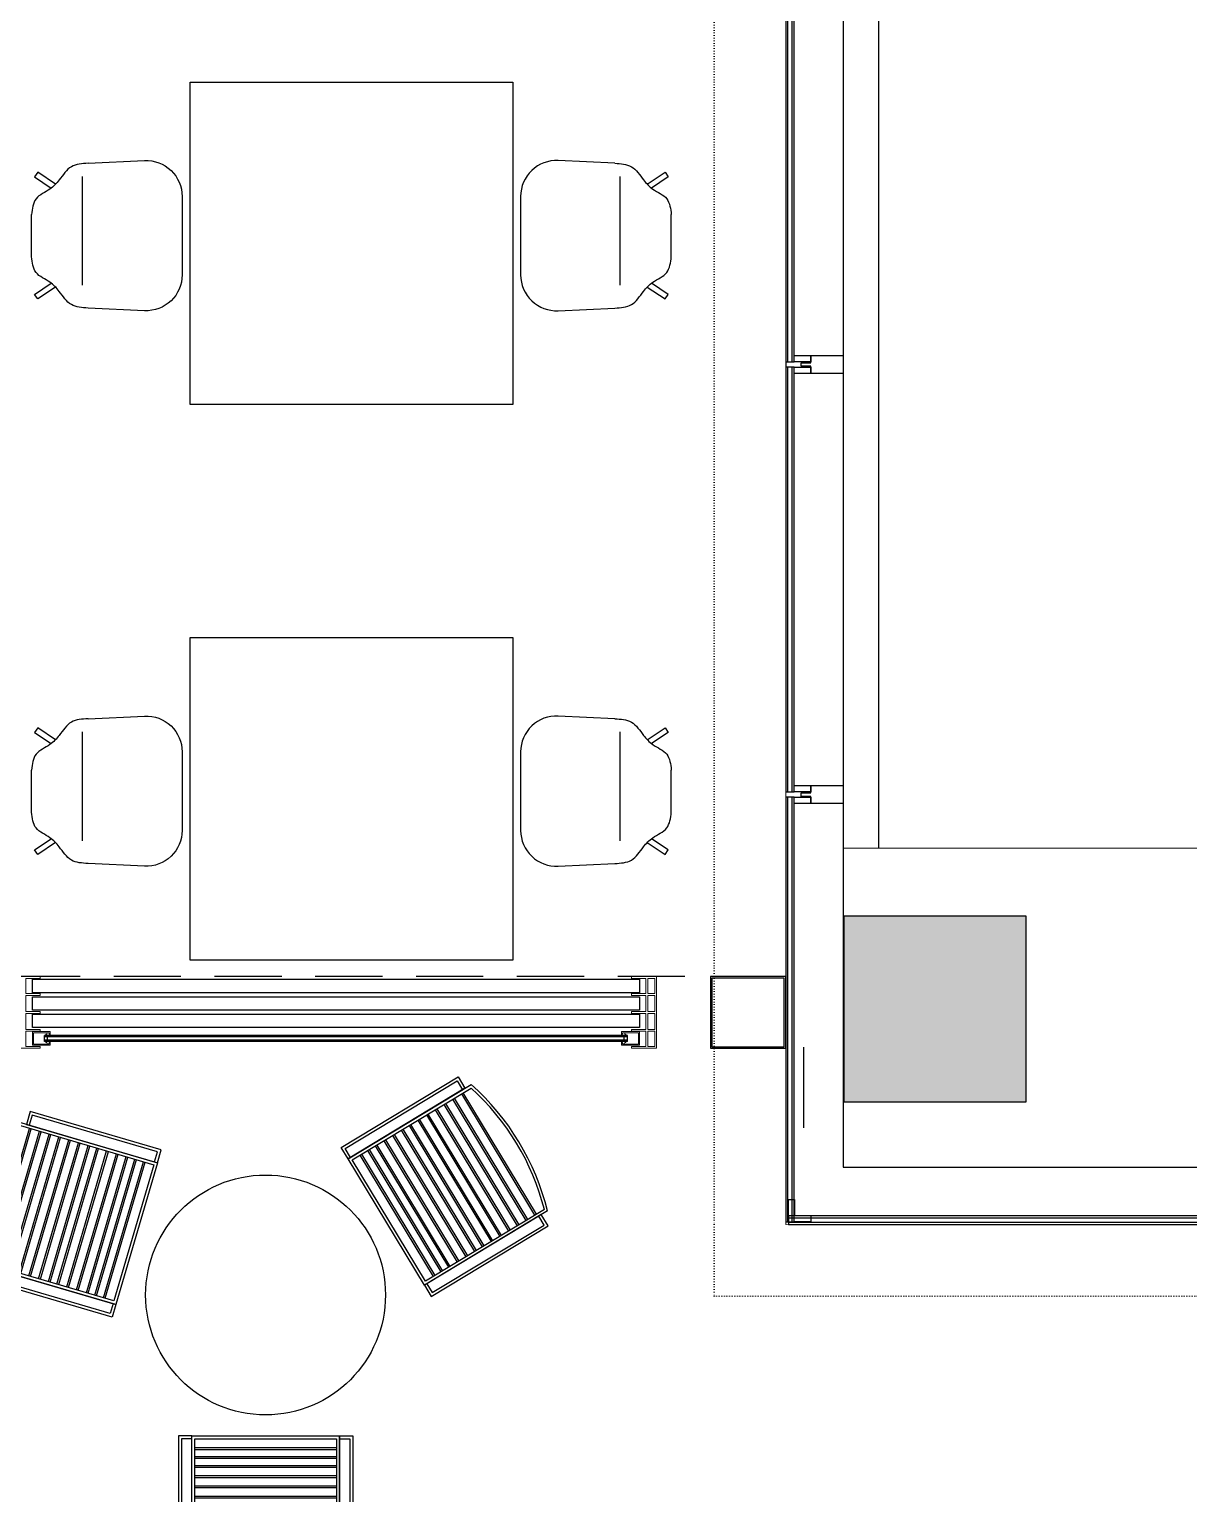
# Model space of a CAD drawing. Header units: centimetres. Extents: x 2289 to 5458, y 2057 to 4688.
# Drawn here: x 3861.5 to 4185, y 2701.4 to 3110.1 of the extents above; entities that cross this region are included whole.
import ezdxf

# ---------------------------------------------------------------- set-up
doc = ezdxf.new("R2010")
doc.units = ezdxf.units.CM
doc.header["$LTSCALE"] = 50
doc.linetypes.add('DOT2', pattern=[0.125, 0, -0.125])
doc.linetypes.add('HIDDEN2', pattern=[0.1875, 0.125, -0.0625])
for name, color, linetype in [('BA_elev3', 8, 'Continuous'), ('BA_gor3', 163, 'Continuous'), ('BA_mat-alcipan-wr', 91, 'Continuous'), ('BA_mat-cam', 131, 'Continuous'), ('BA_mat-metal', 122, 'Continuous'), ('BA_mat_metal', 122, 'Continuous'), ('BA_mob-hareketli', 143, 'Continuous'), ('BA_plan-iz-alt', 8, 'HIDDEN2'), ('BA_str-betonarme', 6, 'Continuous'), ('BA_str-betonarme-tarama', 223, 'Continuous')]:
    doc.layers.add(name, color=color, linetype=linetype)
for name, color, linetype, lineweight in [('BA_mat_steel', 244, 'Continuous', 5), ('BA_MECVUT BİNA', 252, 'Continuous', 5), ('S05_EPDM_Contorno', 31, 'Continuous', 5)]:
    doc.layers.add(name, color=color, linetype=linetype, lineweight=lineweight)

# ---------------------------------------------------------------- blocks, each defined once
blk = doc.blocks.new('A$C5D8425B0')
at = {"layer": 'BA_MECVUT BİNA', "linetype": 'DOT2', "elevation": 0}
blk.add_lwpolyline([(4799.3, -4686.3), (4799.3, 300), (4799.3, 500), (-8648.6, 500), (-9886.7, 500), (-9886.7, 12692), (-9886.7, 12892), (-13347.4, 12892)], dxfattribs=at)
at = {"layer": 'BA_MECVUT BİNA', "elevation": 0}
blk.add_lwpolyline([(-10086.7, 300), (-10086.7, 300), (-10086.7, 12692), (-13347.4, 12693.3)], dxfattribs=at)
blk = doc.blocks.new('s2')
at = {"layer": 'BA_mob-hareketli'}
for points in [[(39197.3, 63123.8), (39160.2, 63123.8), (39160.2, 63504.8), (39197.3, 63504.8)], [(39609.3, 63123.8), (39646.3, 63123.8), (39646.3, 63504.8), (39609.3, 63504.8)], [(39197.3, 63132), (39168.4, 63132), (39168.4, 63496.6), (39197.3, 63496.6)], [(39609.3, 63132), (39638.1, 63132), (39638.1, 63496.6), (39609.3, 63496.6)]]:
    blk.add_lwpolyline(points, close=True, dxfattribs=at)
for points in [[(39609.3, 63524.9), (39609.3, 63123.8), (39197.3, 63123.8), (39197.3, 63524.9)], [(39601.1, 63519.6), (39601.1, 63132), (39205.5, 63132), (39205.5, 63519.6)], [(39205.5, 63493), (39601.1, 63493)], [(39205.5, 63488), (39601.1, 63488)], [(39205.5, 63464.5), (39601.1, 63464.5)], [(39205.5, 63459.5), (39601.1, 63459.5)], [(39205.5, 63436.1), (39601.1, 63436.1)], [(39205.5, 63431.1), (39601.1, 63431.1)], [(39205.5, 63407.7), (39601.1, 63407.7)], [(39205.5, 63402.7), (39601.1, 63402.7)], [(39205.5, 63379.2), (39601.1, 63379.2)], [(39205.5, 63374.2), (39601.1, 63374.2)], [(39205.5, 63350.8), (39601.1, 63350.8)], [(39205.5, 63345.8), (39601.1, 63345.8)], [(39205.5, 63322.4), (39601.1, 63322.4)], [(39205.5, 63317.4), (39601.1, 63317.4)], [(39205.5, 63297.4), (39601.1, 63297.4)], [(39205.5, 63292.4), (39601.1, 63292.4)], [(39205.5, 63268.9), (39601.1, 63268.9)], [(39205.5, 63263.9), (39601.1, 63263.9)], [(39205.5, 63240.5), (39601.1, 63240.5)], [(39205.5, 63235.5), (39601.1, 63235.5)], [(39205.5, 63212), (39601.1, 63212)], [(39205.5, 63207), (39601.1, 63207)], [(39205.5, 63187.1), (39601.1, 63187.1)], [(39205.5, 63182.1), (39601.1, 63182.1)], [(39205.5, 63162.1), (39601.1, 63162.1)], [(39205.5, 63157.1), (39601.1, 63157.1)]]:
    blk.add_lwpolyline(points, dxfattribs=at)
for radius, start, end in [(692.3, 72.6892, 107.3108), (684.8, 73.2135, 106.7865)]:
    blk.add_arc((39403.3, 62864), radius, start, end, dxfattribs=at)
blk = doc.blocks.new('s3')
at = {"layer": 'BA_mob-hareketli'}
blk.add_lwpolyline([(39859.3, 61058), (39701.5, 61050.5, -0.428206), (39596.7, 61150.4), (39596.7, 61369.6, -0.428206), (39701.5, 61469.4), (39859.3, 61461.9)], format="xyb", dxfattribs=at)
for points in [[(39950.1, 61403.4), (39999.5, 61436.7), (40008.2, 61423.9), (39961.9, 61392.7)], [(39874.4, 61398.4), (39874.4, 61094.6)], [(40017.1, 61318.9), (40017.1, 61201.1)], [(39950.1, 61116.6), (39999.5, 61083.2), (40008.2, 61096.1), (39961.9, 61127.3)]]:
    blk.add_lwpolyline(points, dxfattribs=at)
for points in [[(39859.3, 61461.9), (39905.7, 61452.5), (39939.6, 61415.5), (39965.4, 61390.1), (40004.2, 61362.8), (40017.1, 61318.9)], [(39859.3, 61058), (39905.7, 61067.5), (39939.6, 61104.4), (39965.4, 61129.9), (40004.2, 61157.2), (40017.1, 61201.1)]]:
    blk.add_spline(points, degree=3, dxfattribs=at)
blk = doc.blocks.new('cephe')
at = {"layer": 'BA_gor3'}
for points in [[(7612.84, 2844.99), (7782.22, 2844.99), (7782.22, 2841.24), (7612.84, 2841.24)], [(7612.84, 2840.12), (7782.22, 2840.12), (7782.22, 2836.37), (7612.84, 2836.37)], [(7612.84, 2835.24), (7782.22, 2835.24), (7782.22, 2831.49), (7612.84, 2831.49)]]:
    blk.add_lwpolyline(points, close=True, dxfattribs=at)
at = {"layer": 'BA_mat-cam'}
for p, q in [((7778.86, 2829.33), (7616.2, 2829.33)), ((7616.2, 2827.63), (7616.2, 2829.33)), ((7778.86, 2828.93), (7616.2, 2828.93)), ((7778.86, 2828.03), (7616.2, 2828.03)), ((7617.1, 2828.03), (7617.1, 2828.93)), ((7777.96, 2828.03), (7777.96, 2828.93)), ((7778.86, 2827.63), (7778.86, 2829.33)), ((7778.86, 2827.63), (7616.2, 2827.63))]:
    blk.add_line(p, q, dxfattribs=at)
at = {"layer": 'BA_mat_metal'}
for points in [[(7802.03, 2825.73), (7823.03, 2825.73), (7823.03, 2845.73), (7802.03, 2845.73)], [(7802.43, 2826.13), (7822.63, 2826.13), (7822.63, 2845.33), (7802.43, 2845.33)]]:
    blk.add_lwpolyline(points, close=True, dxfattribs=at)
at = {"layer": 'BA_mat_steel', "ltscale": 10}
for points in [[(7611.03, 2830.48), (7611.03, 2826.23), (7615.03, 2826.23), (7615.03, 2825.73), (7608.03, 2825.73), (7608.03, 2830.48), (7608.03, 2830.48), (7608.03, 2845.73), (7615.03, 2845.73), (7615.03, 2845.23), (7611.03, 2845.23), (7611.03, 2840.98), (7615.03, 2840.98), (7615.03, 2840.48), (7611.03, 2840.48), (7611.03, 2835.98), (7615.03, 2835.98), (7615.03, 2835.48), (7611.03, 2835.48), (7611.03, 2830.98), (7615.03, 2830.98), (7615.03, 2830.48)], [(7784.03, 2830.48), (7784.03, 2826.23), (7780.03, 2826.23), (7780.03, 2825.73), (7787.03, 2825.73), (7787.03, 2830.48), (7787.03, 2830.48), (7787.03, 2845.73), (7780.03, 2845.73), (7780.03, 2845.23), (7784.03, 2845.23), (7784.03, 2840.98), (7780.03, 2840.98), (7780.03, 2840.48), (7784.03, 2840.48), (7784.03, 2835.98), (7780.03, 2835.98), (7780.03, 2835.48), (7784.03, 2835.48), (7784.03, 2830.98), (7780.03, 2830.98), (7780.03, 2830.48)]]:
    blk.add_lwpolyline(points, close=True, dxfattribs=at)
at = {"layer": 'BA_mat_steel'}
for points in [[(7786.53, 2845.23), (7786.53, 2840.98), (7784.53, 2840.98), (7784.53, 2845.23)], [(7786.53, 2840.48), (7786.53, 2835.98), (7784.53, 2835.98), (7784.53, 2840.48)], [(7786.53, 2835.48), (7786.53, 2830.98), (7784.53, 2830.98), (7784.53, 2835.48)], [(7786.53, 2826.23), (7786.53, 2830.48), (7784.53, 2830.48), (7784.53, 2826.23)]]:
    blk.add_lwpolyline(points, close=True, dxfattribs=at)
for points in [[(7617.84, 2827.33), (7617.84, 2826.62), (7612.84, 2826.62), (7612.84, 2830.37), (7617.84, 2830.37), (7617.84, 2829.63)], [(7617.54, 2827.33), (7617.54, 2826.92), (7613.14, 2826.92), (7613.14, 2830.07), (7617.54, 2830.07), (7617.54, 2829.63)], [(7777.22, 2827.33), (7777.22, 2826.62), (7782.22, 2826.62), (7782.22, 2830.37), (7777.22, 2830.37), (7777.22, 2829.63)], [(7777.52, 2827.33), (7777.52, 2826.92), (7781.92, 2826.92), (7781.92, 2830.07), (7777.52, 2830.07), (7777.52, 2829.63)]]:
    blk.add_lwpolyline(points, dxfattribs=at)
at = {"layer": 'BA_mat_steel', "ltscale": 10}
blk.add_lwpolyline([(7784.53, 2830.48), (7786.53, 2830.48)], dxfattribs=at)
at = {"layer": 'S05_EPDM_Contorno'}
for points in [[(7617.84, 2829.63), (7617.84, 2829.33), (7616.6, 2829.33), (7616.6, 2829.63), (7616.87, 2829.63), (7616.99, 2830.03), (7617.46, 2830.03), (7617.57, 2829.63), (7617.84, 2829.63)], [(7777.22, 2829.63), (7777.22, 2829.33), (7778.46, 2829.33), (7778.46, 2829.63), (7778.19, 2829.63), (7778.07, 2830.03), (7777.6, 2830.03), (7777.49, 2829.63), (7777.22, 2829.63)], [(7617.84, 2827.33), (7617.84, 2827.63), (7616.6, 2827.63), (7616.6, 2827.33), (7616.87, 2827.33), (7616.99, 2826.93), (7617.46, 2826.93), (7617.57, 2827.33), (7617.84, 2827.33)], [(7777.22, 2827.33), (7777.22, 2827.63), (7778.46, 2827.63), (7778.46, 2827.33), (7778.19, 2827.33), (7778.07, 2826.93), (7777.6, 2826.93), (7777.49, 2827.33), (7777.22, 2827.33)]]:
    blk.add_lwpolyline(points, dxfattribs=at)
blk = doc.blocks.new('W4800-YENI')
for p, q in [((-1225, -160), (-2375, -160)), ((-25, -160), (-1175, -160))]:
    blk.add_line(p, q)
for points in [[(-1207.5, 0), (-2392.5, 0), (-2392.5, -24), (-1207.5, -24)], [(-7.5, 0), (-1192.5, 0), (-1192.5, -24), (-7.5, -24)], [(-2395, -43), (-2395, -70), (-2375, -70), (-2375, -160), (-2425, -160), (-2425, -70), (-2405, -70), (-2405, -43)], [(-1195, -43), (-1195, -70), (-1175, -70), (-1175, -160), (-1225, -160), (-1225, -70), (-1205, -70), (-1205, -43)]]:
    blk.add_lwpolyline(points, close=True)
for points in [[(-2392.5, -6), (-1207.5, -6)], [(-2392.5, -18), (-1207.5, -18)], [(-2375, -24), (-2375, -70), (-2392.5, -70), (-2392.5, -24), (-2375, -24)], [(-1207.5, -24), (-1207.5, -70), (-1225, -70), (-1225, -24), (-1207.5, -24)], [(-1192.5, -6), (-7.5, -6)], [(-1192.5, -18), (-7.5, -18)], [(-1175, -24), (-1175, -70), (-1192.5, -70), (-1192.5, -24), (-1175, -24)]]:
    blk.add_lwpolyline(points)
blk = doc.blocks.new('A$C7CE37E3F')
for p, q in [((-4590, 13052), (-5605, 13052)), ((-4590, 12037), (-4590, 13052))]:
    blk.add_line(p, q)
at = {"ltscale": 0.2}
blk.add_line((-4690, 12162), (-4690, 7212), dxfattribs=at)
for points in [[(-4437.5, 13212), (-5622.5, 13212), (-5622.5, 13188), (-4437.5, 13188)], [(-4430, 12019.5), (-4430, 13204.5), (-4454, 13204.5), (-4454, 12019.5)], [(-5100, 12870), (-4593.3, 12870), (-4593.3, 12350), (-5100, 12350)]]:
    blk.add_lwpolyline(points, close=True)
for points in [[(-5622.5, 13206), (-4437.5, 13206)], [(-4454, 13187), (-4500, 13187), (-4500, 13204.5), (-4454, 13204.5), (-4454, 13187)], [(-4448, 13204.5), (-4448, 12019.5)], [(-4436, 13204.5), (-4436, 12019.5)], [(-5622.5, 13194), (-4437.5, 13194)], [(-4437.5, 13188), (-4437.5, 13142), (-4455, 13142), (-4455, 13188), (-4437.5, 13188)], [(-4454, 12019.5), (-4500, 12019.5), (-4500, 12037), (-4454, 12037), (-4454, 12019.5)]]:
    blk.add_lwpolyline(points)
at = {"rotation": 270}
blk.add_blockref('W4800-YENI', (-4430, 9612), dxfattribs=at)
blk = doc.blocks.new('56YUHDRR')
at = {"layer": 'BA_str-betonarme-tarama'}
h = blk.add_hatch(dxfattribs=at)
h.set_pattern_fill('ANSI33', color=256, scale=2, style=0)
h.set_pattern_definition([(45, (-6230.627, -436.427), (-8.980256, 8.980256), []), (45, (-6221.647, -436.427), (-8.980256, 8.980256), [6.35, -3.175])])
h.paths.add_polyline_path([(4139.57, 4097.73), (4088.9, 4097.73), (4088.9, 4045.73), (4139.57, 4045.73)])
h.paths.add_polyline_path([(3629.57, 4097.73), (3578.9, 4097.73), (3578.9, 4045.73), (3629.57, 4045.73)])
h.paths.add_polyline_path([(3114.57, 4097.73), (3063.9, 4097.73), (3063.9, 4045.73), (3114.57, 4045.73)])
h.paths.add_polyline_path([(2664.51, 4488.23), (2629.07, 4488.23), (2629.07, 4035.73), (2664.51, 4035.73)])
h.paths.add_polyline_path([(4139.57, 3472.73), (4088.9, 3472.73), (4088.9, 3420.73), (4139.57, 3420.73)])
h.paths.add_polyline_path([(4139.57, 2862.73), (4088.9, 2862.73), (4088.9, 2810.73), (4139.57, 2810.73)])
at = {"layer": 'BA_str-betonarme'}
blk.add_lwpolyline([(4088.9, 2862.73), (4139.57, 2862.73), (4139.57, 2810.73), (4088.9, 2810.73)], close=True, dxfattribs=at)

msp = doc.modelspace()

# ---------------------------------------------------------------- linework, layer by layer
at = {"layer": 'BA_mat-metal', "color": 251, "ltscale": 0.5, "transparency": 33554687}
msp.add_line((4077.57, 2826.03), (4077.57, 2803.53), dxfattribs=at)
at = {"layer": 'BA_MECVUT BİNA'}
msp.add_lwpolyline([(4192.57, 2881.53), (4088.57, 2881.53), (4088.57, 2792.53), (4192.57, 2792.53)], close=True, dxfattribs=at)
at = {"layer": 'BA_mob-hareketli'}
for points in [[(3906.4, 3005.35), (3906.4, 3095.35), (3996.4, 3095.35), (3996.4, 3005.35), (3906.4, 3005.35)], [(3906.4, 2850.35), (3906.4, 2940.35), (3996.4, 2940.35), (3996.4, 2850.35), (3906.4, 2850.35)]]:
    msp.add_lwpolyline(points, dxfattribs=at)
msp.add_circle((3927.45, 2756.9), 33.46, dxfattribs=at)
at = {"layer": 'BA_plan-iz-alt', "ltscale": 3}
msp.add_lwpolyline([(3852.57, 3765.73), (4072.57, 3765.73), (4072.57, 2845.73), (3852.57, 2845.73)], close=True, dxfattribs=at)

# ---------------------------------------------------------------- block references
at = {"yscale": 0.1, "zscale": 0.1, "rotation": 180}
for p, xscale in [((7863.84, 9178.49), 0.1), ((38.95, 9178.49), -0.1), ((7863.84, 9023.49), 0.1), ((38.95, 9023.49), -0.1)]:
    msp.add_blockref('s3', p, dxfattribs=dict(at, xscale=xscale))
at = {"layer": 'BA_elev3', "xscale": 0.1, "yscale": 0.1, "zscale": 0.1, "rotation": 180}
msp.add_blockref('A$C7CE37E3F', (3629.57, 4097.73), dxfattribs=at)
at = {"layer": 'BA_mat-alcipan-wr', "xscale": 0.1, "yscale": 0.1, "zscale": 0.1, "rotation": 180}
msp.add_blockref('A$C5D8425B0', (3063.9, 4045.73), dxfattribs=at)
at = {"layer": 'BA_mat-cam'}
msp.add_blockref('cephe', (-3750.46, 0), dxfattribs=at)
at = {"layer": 'BA_mob-hareketli', "xscale": 0.1, "yscale": 0.1, "zscale": 0.1}
for p, rotation in [((-3479.34, 2885.76), 301.1376900784999), ((8841.63, -2781.9), 73.67337056213559), ((7867.78, 9029.93), 180)]:
    msp.add_blockref('s2', p, dxfattribs=dict(at, rotation=rotation))
at = {"layer": 'BA_str-betonarme'}
msp.add_blockref('56YUHDRR', (0, 0), dxfattribs=at)

doc.saveas('drawing.dxf')
